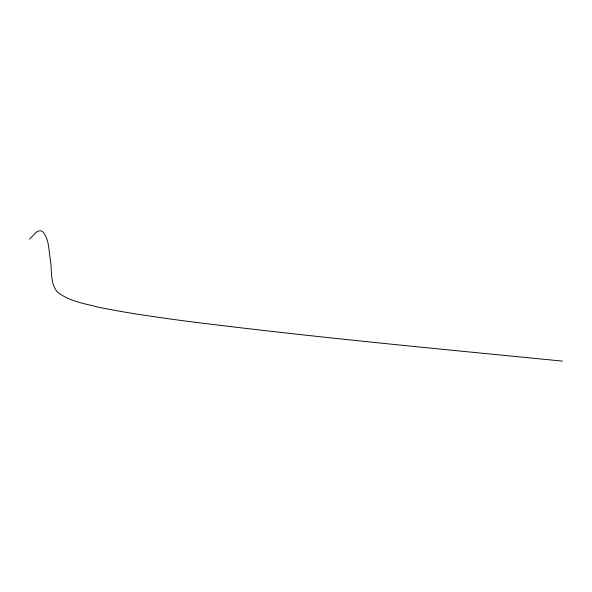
<?xml version="1.0" encoding="UTF-8"?>
<svg xmlns="http://www.w3.org/2000/svg" width="592" height="592" viewBox="0 0 592 592"><rect width="100%" height="100%" fill="white"/><g stroke="black" fill="none" stroke-linecap="round" stroke-linejoin="round"><path stroke-width="0.89" d="M29.6 239.124L36.097 232.338A171.458 26.507 -76.5 0 1 42.964 231.872C49.099 239.301 48.722 249.817 50.202 258.882C52.318 269.863 49.61 282.939 57.417 291.997C69.197 301.446 84.819 303.592 99.012 307.307C126.281 312.902 153.861 316.75 181.426 320.524C308.121 336.707 435.312 348.54 562.4 361.105"/></g></svg>
